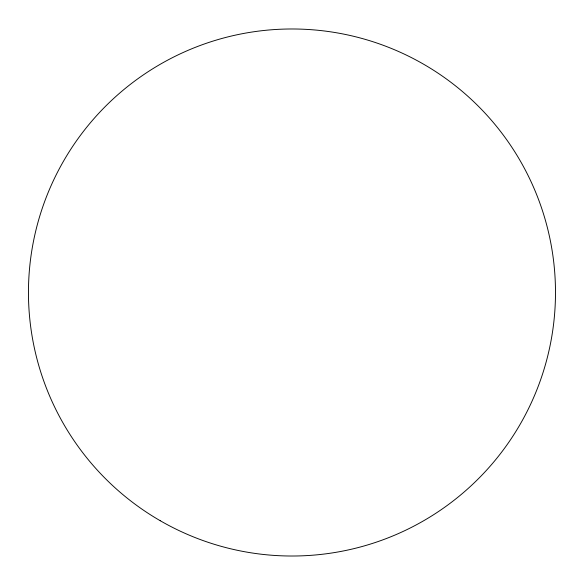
<?xml version="1.0" encoding="UTF-8"?>
<svg xmlns="http://www.w3.org/2000/svg" width="585" height="585" viewBox="0 0 585 585"><rect width="100%" height="100%" fill="white"/><g stroke="black" fill="none" stroke-linecap="round" stroke-linejoin="round"><path stroke-width="0.88" d="M160.21 520.708A263.513 263.513 0 0 0 555.487 292.5A263.513 263.513 0 0 0 160.21 64.291A263.513 263.513 0 0 0 160.21 520.708"/></g></svg>
